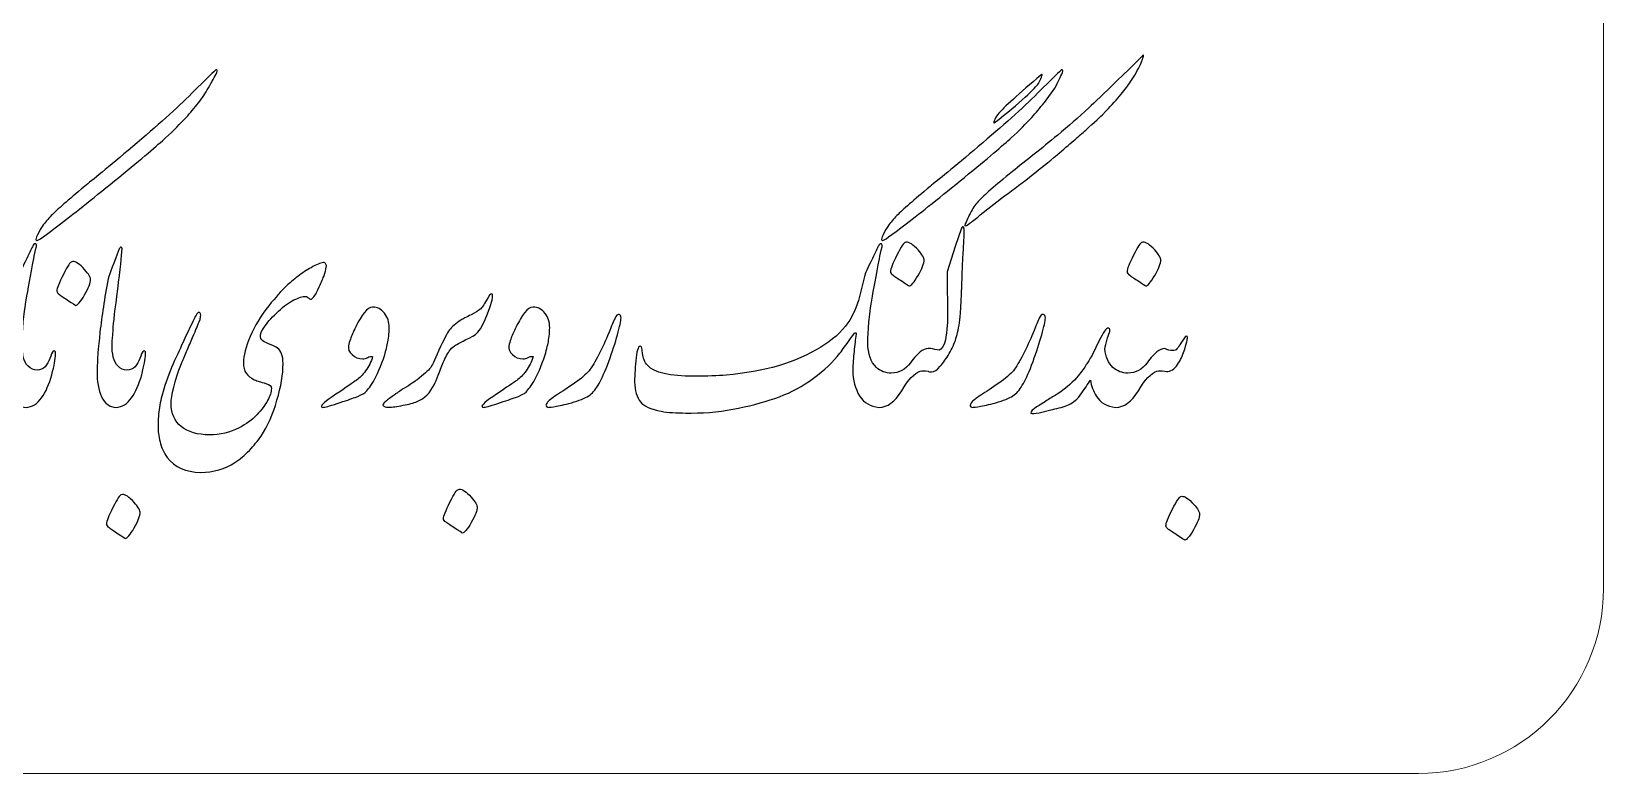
# Model space of a CAD drawing. Header units: millimetres. Extents: x 86.5 to 136.5, y -104.4 to -54.4.
# Drawn here: x 111.03 to 136.5, y -104.37 to -92.35 of the extents above; entities that cross this region are included whole.
import ezdxf

# ---------------------------------------------------------------- set-up
doc = ezdxf.new("R2010")
doc.units = ezdxf.units.MM
doc.header["$MEASUREMENT"] = 0
doc.layers.add('Layer 1', color=7, linetype='Continuous')

msp = doc.modelspace()

# ---------------------------------------------------------------- linework, layer by layer
at = {"layer": 'Layer 1', "color": 250, "lineweight": 18}
msp.add_open_spline([(89.501, -54.3709), (89.501, -54.3709), (133.501, -54.3709), (133.501, -54.3709), (135.1533, -54.3709), (136.501, -55.7186), (136.501, -57.3709), (136.501, -57.3709), (136.501, -101.3709), (136.501, -101.3709), (136.501, -103.0232), (135.1533, -104.3709), (133.501, -104.3709), (133.501, -104.3709), (89.501, -104.3709), (89.501, -104.3709), (87.8487, -104.3709), (86.501, -103.0232), (86.501, -101.3709), (86.501, -101.3709), (86.501, -57.3709), (86.501, -57.3709), (86.501, -55.7186), (87.8487, -54.3709), (89.501, -54.3709)], degree=3, knots=[0, 0, 0, 0, 0.125, 0.125, 0.125, 0.25, 0.25, 0.25, 0.375, 0.375, 0.375, 0.5, 0.5, 0.5, 0.625, 0.625, 0.625, 0.75, 0.75, 0.75, 0.875, 0.875, 0.875, 1, 1, 1, 1], dxfattribs=at)
at = {"layer": 'Layer 1', "color": 251}
for points, knots in [([(126.3874, -95.0845), (126.4601, -95.0041), (126.6398, -94.8473), (126.9257, -94.614), (127.1475, -94.44), (127.3923, -94.244), (127.6591, -94.025), (127.8255, -93.8873), (127.9938, -93.7391), (128.164, -93.5823), (128.2548, -93.4972), (128.4068, -93.3519), (128.6172, -93.1482), (128.905, -92.87), (129.0484, -92.7285), (129.0484, -92.7227), (129.0484, -92.7361), (129.0455, -92.7533), (129.0379, -92.7763), (129.0207, -92.8355), (128.9843, -92.9159), (128.9279, -93.0172), (128.8706, -93.1157), (128.818, -93.1951), (128.7711, -93.2553), (128.7233, -93.3203), (128.6573, -93.3997), (128.5751, -93.4934), (128.4785, -93.5976), (128.4212, -93.6588), (128.4049, -93.6751), (128.3561, -93.7238), (128.2586, -93.8137), (128.1133, -93.9437), (128.0607, -93.9906), (127.9957, -94.048), (127.9182, -94.1149), (127.8408, -94.1818), (127.7509, -94.2583), (127.6486, -94.3444), (127.508, -94.4639), (127.378, -94.57), (127.2585, -94.6609), (127.0997, -94.7861), (126.9468, -94.9028), (126.7995, -95.0118), (126.7995, -95.0118), (126.4046, -95.3197), (126.4046, -95.3197), (126.3769, -95.3436), (126.3482, -95.3665), (126.3205, -95.3885), (126.2927, -95.4096), (126.266, -95.4296), (126.2421, -95.4488), (126.1895, -95.4908), (126.1598, -95.5061), (126.1522, -95.4927), (126.178, -95.4201), (126.2134, -95.3436), (126.2554, -95.2633), (126.2956, -95.1925), (126.3386, -95.1323), (126.3874, -95.0845)], [0, 0, 0, 0, 0.047619, 0.047619, 0.047619, 0.0952381, 0.0952381, 0.0952381, 0.1428571, 0.1428571, 0.1428571, 0.1904762, 0.1904762, 0.1904762, 0.2380952, 0.2380952, 0.2380952, 0.2857143, 0.2857143, 0.2857143, 0.3333333, 0.3333333, 0.3333333, 0.3809524, 0.3809524, 0.3809524, 0.4285714, 0.4285714, 0.4285714, 0.4761905, 0.4761905, 0.4761905, 0.5238095, 0.5238095, 0.5238095, 0.5714286, 0.5714286, 0.5714286, 0.6190476, 0.6190476, 0.6190476, 0.6666667, 0.6666667, 0.6666667, 0.7142857, 0.7142857, 0.7142857, 0.7619048, 0.7619048, 0.7619048, 0.8095238, 0.8095238, 0.8095238, 0.8571429, 0.8571429, 0.8571429, 0.9047619, 0.9047619, 0.9047619, 0.952381, 0.952381, 0.952381, 1, 1, 1, 1]), ([(111.3553, -95.3273), (111.449, -95.2356), (111.6288, -95.0787), (111.8936, -94.8569), (112.0151, -94.7613), (112.2751, -94.5462), (112.6739, -94.2115), (113.0726, -93.8759), (113.3929, -93.5881), (113.6348, -93.3471), (113.8767, -93.1062), (114.0048, -92.98), (114.0192, -92.9685), (114.0421, -92.9589), (114.0488, -92.9733), (114.0393, -93.0106), (114.002, -93.0765), (113.9561, -93.1588), (113.9016, -93.2601), (113.8538, -93.3462), (113.7993, -93.4265), (113.74, -93.5011), (113.6721, -93.5871), (113.6061, -93.6665), (113.5401, -93.7392), (113.4474, -93.8396), (113.3365, -93.9495), (113.2084, -94.0681), (113.0812, -94.1866), (112.8268, -94.4008), (112.4482, -94.7116), (112.0686, -95.0214), (111.755, -95.2719), (111.5054, -95.4631), (111.2559, -95.6544), (111.1277, -95.7452), (111.1201, -95.7337), (111.0866, -95.728), (111.1163, -95.6524), (111.21, -95.5061), (111.253, -95.4411), (111.3018, -95.3818), (111.3553, -95.3273)], [0, 0, 0, 0, 0.0714286, 0.0714286, 0.0714286, 0.1428571, 0.1428571, 0.1428571, 0.2142857, 0.2142857, 0.2142857, 0.2857143, 0.2857143, 0.2857143, 0.3571429, 0.3571429, 0.3571429, 0.4285714, 0.4285714, 0.4285714, 0.5, 0.5, 0.5, 0.5714286, 0.5714286, 0.5714286, 0.6428571, 0.6428571, 0.6428571, 0.7142857, 0.7142857, 0.7142857, 0.7857143, 0.7857143, 0.7857143, 0.8571429, 0.8571429, 0.8571429, 0.9285714, 0.9285714, 0.9285714, 1, 1, 1, 1]), ([(125.0535, -95.3273), (125.1472, -95.2356), (125.327, -95.0787), (125.5918, -94.8569), (125.7133, -94.7613), (125.9733, -94.5462), (126.3721, -94.2115), (126.7708, -93.8759), (127.0911, -93.5881), (127.333, -93.3471), (127.5749, -93.1062), (127.703, -92.98), (127.7174, -92.9685), (127.7403, -92.9589), (127.7461, -92.9733), (127.7346, -93.0106), (127.7069, -93.0765), (127.6658, -93.1607), (127.6113, -93.2659), (127.5558, -93.3481), (127.4975, -93.4265), (127.4382, -93.5011), (127.3703, -93.5871), (127.3043, -93.6665), (127.2383, -93.7392), (127.1456, -93.8396), (127.0347, -93.9495), (126.9066, -94.0681), (126.7794, -94.1866), (126.525, -94.4008), (126.1464, -94.7116), (125.7668, -95.0214), (125.4532, -95.2719), (125.2036, -95.4631), (124.9541, -95.6544), (124.8259, -95.7452), (124.8183, -95.7337), (124.7848, -95.728), (124.8145, -95.6524), (124.9082, -95.5061), (124.9512, -95.4411), (125, -95.3818), (125.0535, -95.3273)], [0, 0, 0, 0, 0.0714286, 0.0714286, 0.0714286, 0.1428571, 0.1428571, 0.1428571, 0.2142857, 0.2142857, 0.2142857, 0.2857143, 0.2857143, 0.2857143, 0.3571429, 0.3571429, 0.3571429, 0.4285714, 0.4285714, 0.4285714, 0.5, 0.5, 0.5, 0.5714286, 0.5714286, 0.5714286, 0.6428571, 0.6428571, 0.6428571, 0.7142857, 0.7142857, 0.7142857, 0.7857143, 0.7857143, 0.7857143, 0.8571429, 0.8571429, 0.8571429, 0.9285714, 0.9285714, 0.9285714, 1, 1, 1, 1]), ([(127.3454, -93.1874), (127.3244, -93.2247), (127.2536, -93.2993), (127.1313, -93.4112), (127.0089, -93.5231), (126.8415, -93.6627), (126.6312, -93.829), (126.6216, -93.8338), (126.6216, -93.8233), (126.6312, -93.7946), (126.6407, -93.7669), (126.6589, -93.7325), (126.6866, -93.6913), (126.7354, -93.634), (126.8205, -93.5498), (126.941, -93.4408), (127.0605, -93.3318), (127.2097, -93.2018), (127.3875, -93.0526), (127.4229, -93.0249), (127.4085, -93.0698), (127.3454, -93.1874)], [0, 0, 0, 0, 0.1428571, 0.1428571, 0.1428571, 0.2857143, 0.2857143, 0.2857143, 0.4285714, 0.4285714, 0.4285714, 0.5714286, 0.5714286, 0.5714286, 0.7142857, 0.7142857, 0.7142857, 0.8571429, 0.8571429, 0.8571429, 1, 1, 1, 1]), ([(125.5594, -97.8516), (125.5594, -97.8516), (125.5589, -97.8499), (125.5589, -97.8499), (125.5589, -97.8499), (125.5584, -97.8516), (125.5584, -97.8516), (125.502, -97.8421), (125.4599, -97.8421), (125.4322, -97.8516), (125.3346, -97.8832), (125.2352, -97.9884), (125.1319, -98.1681), (125.022, -98.3469), (124.8986, -98.4368), (124.7629, -98.4368), (124.6242, -98.4253), (124.52, -98.3632), (124.4483, -98.2494), (124.3782, -98.1367), (124.3419, -97.9979), (124.3394, -97.8336), (124.3394, -97.8336), (124.3392, -97.8335), (124.3392, -97.8335), (124.3392, -97.8335), (124.3393, -97.829), (124.3393, -97.829), (124.3393, -97.829), (124.3393, -97.8287), (124.3393, -97.8287), (124.3414, -97.7345), (124.3481, -97.6356), (124.3593, -97.5313), (124.3708, -97.4242), (124.3813, -97.3315), (124.3928, -97.2512), (124.3928, -97.2378), (124.3909, -97.2301), (124.3871, -97.2282), (124.3794, -97.2263), (124.3718, -97.2292), (124.3651, -97.2368), (124.3297, -97.2856), (124.3039, -97.32), (124.2895, -97.3401), (124.2293, -97.4242), (124.1767, -97.4969), (124.1318, -97.559), (124.0199, -97.7006), (123.8765, -97.8363), (123.7005, -97.9654), (123.5294, -98.0926), (123.3458, -98.192), (123.1517, -98.2647), (122.9557, -98.3383), (122.7348, -98.3995), (122.4881, -98.4502), (122.2472, -98.5028), (121.9909, -98.5286), (121.7203, -98.5286), (121.7203, -98.5286), (121.6362, -98.5286), (121.6362, -98.5286), (121.4832, -98.5286), (121.3484, -98.519), (121.2327, -98.5009), (121.0682, -98.4703), (120.9573, -98.4196), (120.8999, -98.3469), (120.8397, -98.2752), (120.8081, -98.1681), (120.8043, -98.0247), (120.8062, -97.9013), (120.8148, -97.7704), (120.8292, -97.6317), (120.8445, -97.494), (120.8703, -97.4328), (120.9076, -97.45), (120.919, -97.45), (120.9276, -97.4873), (120.9334, -97.5619), (120.9391, -97.6365), (120.9668, -97.7034), (121.0175, -97.7608), (121.1217, -97.8746), (121.3723, -97.9319), (121.7681, -97.9319), (121.9813, -97.9319), (122.1535, -97.9262), (122.2864, -97.9147), (122.9098, -97.8621), (123.4213, -97.7111), (123.821, -97.4606), (124.0065, -97.3525), (124.1528, -97.2206), (124.2608, -97.0657), (124.3373, -96.9557), (124.4004, -96.8151), (124.4492, -96.643), (124.4492, -96.643), (124.5276, -96.3151), (124.5276, -96.3151), (124.5362, -96.2759), (124.5802, -96.1793), (124.6586, -96.0234), (124.6816, -95.9737), (124.7007, -95.9316), (124.7179, -95.8982), (124.7341, -95.8647), (124.7466, -95.8399), (124.7542, -95.8246), (124.7638, -95.8006), (124.7762, -95.7873), (124.7934, -95.7853), (124.8097, -95.7834), (124.8164, -95.7997), (124.8126, -95.8332), (124.7944, -95.9097), (124.78, -95.9756), (124.7705, -96.0292), (124.6643, -96.5751), (124.607, -96.9251), (124.5974, -97.08), (124.5881, -97.2145), (124.5833, -97.3161), (124.5831, -97.3831), (124.5831, -97.3831), (124.5831, -97.3847), (124.5831, -97.3847), (124.5831, -97.3847), (124.5831, -97.3879), (124.5831, -97.3879), (124.5839, -97.5728), (124.6298, -97.706), (124.7208, -97.7895), (124.7896, -97.8516), (124.87, -97.8822), (124.9617, -97.8822), (125.088, -97.8822), (125.1931, -97.8258), (125.2754, -97.7139), (125.3366, -97.6317), (125.3891, -97.5734), (125.4331, -97.538), (125.4771, -97.5017), (125.5192, -97.4845), (125.5584, -97.4845), (125.5584, -97.4845), (125.5589, -97.4859), (125.5589, -97.4859), (125.5589, -97.4859), (125.5594, -97.4844), (125.5594, -97.4844), (125.6081, -97.4844), (125.6569, -97.4921), (125.7037, -97.5074), (125.7515, -97.5217), (125.7898, -97.4911), (125.8175, -97.4146), (125.8328, -97.3793), (125.8453, -97.3181), (125.8567, -97.233), (125.8682, -97.1431), (125.8739, -97.0723), (125.8739, -97.0197), (125.8739, -97.0197), (125.8682, -96.2405), (125.8682, -96.2405), (125.8682, -96.2405), (126.0001, -95.8293), (126.0001, -95.8293), (126.0001, -95.8293), (126.0986, -95.5348), (126.0986, -95.5348), (126.112, -95.5052), (126.1245, -95.5013), (126.1378, -95.5233), (126.1417, -95.531), (126.1436, -95.5568), (126.1436, -95.5998), (126.1436, -95.6801), (126.1397, -95.7643), (126.1321, -95.8542), (126.1264, -95.9555), (126.1206, -96.0473), (126.1149, -96.1315), (126.0996, -96.6172), (126.0862, -96.9136), (126.0728, -97.0197), (126.0575, -97.1393), (126.0374, -97.2397), (126.0107, -97.3219), (125.9849, -97.406), (125.9485, -97.4873), (125.9017, -97.5657), (125.8548, -97.6422), (125.806, -97.711), (125.7563, -97.7703), (125.7056, -97.8325), (125.6588, -97.8631), (125.6158, -97.8631), (125.588, -97.8612), (125.5689, -97.8573), (125.5594, -97.8516)], [0, 0, 0, 0, 0.0147059, 0.0147059, 0.0147059, 0.0294118, 0.0294118, 0.0294118, 0.0441176, 0.0441176, 0.0441176, 0.0588235, 0.0588235, 0.0588235, 0.0735294, 0.0735294, 0.0735294, 0.0882353, 0.0882353, 0.0882353, 0.1029412, 0.1029412, 0.1029412, 0.1176471, 0.1176471, 0.1176471, 0.1323529, 0.1323529, 0.1323529, 0.1470588, 0.1470588, 0.1470588, 0.1617647, 0.1617647, 0.1617647, 0.1764706, 0.1764706, 0.1764706, 0.1911765, 0.1911765, 0.1911765, 0.2058824, 0.2058824, 0.2058824, 0.2205882, 0.2205882, 0.2205882, 0.2352941, 0.2352941, 0.2352941, 0.25, 0.25, 0.25, 0.2647059, 0.2647059, 0.2647059, 0.2794118, 0.2794118, 0.2794118, 0.2941176, 0.2941176, 0.2941176, 0.3088235, 0.3088235, 0.3088235, 0.3235294, 0.3235294, 0.3235294, 0.3382353, 0.3382353, 0.3382353, 0.3529412, 0.3529412, 0.3529412, 0.3676471, 0.3676471, 0.3676471, 0.3823529, 0.3823529, 0.3823529, 0.3970588, 0.3970588, 0.3970588, 0.4117647, 0.4117647, 0.4117647, 0.4264706, 0.4264706, 0.4264706, 0.4411765, 0.4411765, 0.4411765, 0.4558824, 0.4558824, 0.4558824, 0.4705882, 0.4705882, 0.4705882, 0.4852941, 0.4852941, 0.4852941, 0.5, 0.5, 0.5, 0.5147059, 0.5147059, 0.5147059, 0.5294118, 0.5294118, 0.5294118, 0.5441176, 0.5441176, 0.5441176, 0.5588235, 0.5588235, 0.5588235, 0.5735294, 0.5735294, 0.5735294, 0.5882353, 0.5882353, 0.5882353, 0.6029412, 0.6029412, 0.6029412, 0.6176471, 0.6176471, 0.6176471, 0.6323529, 0.6323529, 0.6323529, 0.6470588, 0.6470588, 0.6470588, 0.6617647, 0.6617647, 0.6617647, 0.6764706, 0.6764706, 0.6764706, 0.6911765, 0.6911765, 0.6911765, 0.7058824, 0.7058824, 0.7058824, 0.7205882, 0.7205882, 0.7205882, 0.7352941, 0.7352941, 0.7352941, 0.75, 0.75, 0.75, 0.7647059, 0.7647059, 0.7647059, 0.7794118, 0.7794118, 0.7794118, 0.7941176, 0.7941176, 0.7941176, 0.8088235, 0.8088235, 0.8088235, 0.8235294, 0.8235294, 0.8235294, 0.8382353, 0.8382353, 0.8382353, 0.8529412, 0.8529412, 0.8529412, 0.8676471, 0.8676471, 0.8676471, 0.8823529, 0.8823529, 0.8823529, 0.8970588, 0.8970588, 0.8970588, 0.9117647, 0.9117647, 0.9117647, 0.9264706, 0.9264706, 0.9264706, 0.9411765, 0.9411765, 0.9411765, 0.9558824, 0.9558824, 0.9558824, 0.9705882, 0.9705882, 0.9705882, 0.9852941, 0.9852941, 0.9852941, 1, 1, 1, 1]), ([(124.9493, -96.2367), (124.9493, -96.1955), (124.9837, -96.1066), (125.0545, -95.9689), (125.1243, -95.8312), (125.1692, -95.7634), (125.1903, -95.7634), (125.2314, -95.7461), (125.2907, -95.7777), (125.3691, -95.8571), (125.4475, -95.9364), (125.4895, -95.9986), (125.4953, -96.0435), (125.4953, -96.1028), (125.4628, -96.1889), (125.3978, -96.3007), (125.3318, -96.4126), (125.284, -96.469), (125.2543, -96.469), (125.2429, -96.4633), (125.2046, -96.4384), (125.1386, -96.3944), (125.0717, -96.3504), (125.0229, -96.3179), (124.9914, -96.295), (124.9637, -96.2768), (124.9493, -96.2567), (124.9493, -96.2367)], [0, 0, 0, 0, 0.1111111, 0.1111111, 0.1111111, 0.2222222, 0.2222222, 0.2222222, 0.3333333, 0.3333333, 0.3333333, 0.4444444, 0.4444444, 0.4444444, 0.5555556, 0.5555556, 0.5555556, 0.6666667, 0.6666667, 0.6666667, 0.7777778, 0.7777778, 0.7777778, 0.8888889, 0.8888889, 0.8888889, 1, 1, 1, 1]), ([(128.7826, -96.2367), (128.7826, -96.1955), (128.817, -96.1066), (128.8878, -95.9689), (128.9576, -95.8312), (129.0025, -95.7634), (129.0236, -95.7634), (129.0647, -95.7461), (129.124, -95.7777), (129.2024, -95.8571), (129.2808, -95.9364), (129.3228, -95.9986), (129.3286, -96.0435), (129.3286, -96.1028), (129.2961, -96.1889), (129.2311, -96.3007), (129.1651, -96.4126), (129.1173, -96.469), (129.0876, -96.469), (129.0762, -96.4633), (129.0379, -96.4384), (128.9719, -96.3944), (128.905, -96.3504), (128.8562, -96.3179), (128.8247, -96.295), (128.797, -96.2768), (128.7826, -96.2567), (128.7826, -96.2367)], [0, 0, 0, 0, 0.1111111, 0.1111111, 0.1111111, 0.2222222, 0.2222222, 0.2222222, 0.3333333, 0.3333333, 0.3333333, 0.4444444, 0.4444444, 0.4444444, 0.5555556, 0.5555556, 0.5555556, 0.6666667, 0.6666667, 0.6666667, 0.7777778, 0.7777778, 0.7777778, 0.8888889, 0.8888889, 0.8888889, 1, 1, 1, 1]), ([(110.8849, -97.386), (110.8849, -97.386), (110.8849, -97.4672), (110.8849, -97.4672), (110.8849, -97.6241), (110.927, -97.734), (111.0111, -97.7952), (111.0618, -97.8287), (111.1115, -97.8402), (111.1622, -97.8287), (111.2129, -97.8182), (111.2511, -97.7914), (111.2788, -97.7503), (111.3056, -97.7092), (111.3286, -97.6613), (111.3467, -97.6059), (111.3659, -97.5514), (111.384, -97.5237), (111.4003, -97.5237), (111.4213, -97.5237), (111.429, -97.5428), (111.4251, -97.582), (111.4232, -97.6499), (111.4031, -97.7589), (111.363, -97.91), (111.3228, -98.061), (111.2674, -98.1853), (111.1985, -98.2829), (111.1297, -98.3794), (111.0455, -98.4311), (110.9471, -98.4368), (110.8457, -98.433), (110.7673, -98.3756), (110.7109, -98.2656), (110.6612, -98.1576), (110.6373, -98.017), (110.6411, -97.8459), (110.6411, -97.8459), (110.6411, -97.8316), (110.6411, -97.8316), (110.6411, -97.8316), (110.641, -97.8315), (110.641, -97.8315), (110.641, -97.8315), (110.6411, -97.8271), (110.6411, -97.8271), (110.6411, -97.8271), (110.6411, -97.8258), (110.6411, -97.8258), (110.6411, -97.8258), (110.6411, -97.8257), (110.6411, -97.8257), (110.6433, -97.7328), (110.6499, -97.6333), (110.6611, -97.5294), (110.6726, -97.4223), (110.6831, -97.3296), (110.6946, -97.2492), (110.6946, -97.2359), (110.6927, -97.2282), (110.6889, -97.2263), (110.6812, -97.2244), (110.6736, -97.2272), (110.6669, -97.2349), (110.6315, -97.2837), (110.6057, -97.3181), (110.5913, -97.3391), (110.5311, -97.4223), (110.4785, -97.4959), (110.4336, -97.5571), (110.3217, -97.6986), (110.1783, -97.8344), (110.0023, -97.9635), (109.8312, -98.0907), (109.6476, -98.1901), (109.4535, -98.2628), (109.2575, -98.3354), (109.0366, -98.3976), (108.7899, -98.4483), (108.549, -98.4999), (108.2927, -98.5267), (108.0221, -98.5267), (108.0221, -98.5267), (107.938, -98.5267), (107.938, -98.5267), (107.785, -98.5267), (107.6502, -98.5171), (107.5345, -98.498), (107.37, -98.4684), (107.2591, -98.4167), (107.2017, -98.3441), (107.1415, -98.2733), (107.1099, -98.1662), (107.1061, -98.0218), (107.108, -97.8985), (107.1166, -97.7684), (107.131, -97.6298), (107.1463, -97.4921), (107.1721, -97.4309), (107.2094, -97.4481), (107.2208, -97.4481), (107.2294, -97.4854), (107.2352, -97.56), (107.2409, -97.6346), (107.2686, -97.7006), (107.3193, -97.7589), (107.4235, -97.8727), (107.6741, -97.93), (108.0699, -97.93), (108.2831, -97.93), (108.4553, -97.9243), (108.5882, -97.9128), (109.2116, -97.8602), (109.7231, -97.7092), (110.1228, -97.4596), (110.3083, -97.3506), (110.4546, -97.2196), (110.5626, -97.0637), (110.6391, -96.9538), (110.7022, -96.8132), (110.751, -96.6411), (110.751, -96.6411), (110.8294, -96.3132), (110.8294, -96.3132), (110.838, -96.274), (110.882, -96.1774), (110.9604, -96.0225), (110.9834, -95.9718), (111.0025, -95.9297), (111.0197, -95.8963), (111.0359, -95.8628), (111.0484, -95.8379), (111.056, -95.8236), (111.0656, -95.7987), (111.078, -95.7853), (111.0952, -95.7844), (111.1115, -95.7825), (111.1182, -95.7978), (111.1144, -95.8312), (111.0962, -95.9077), (111.0818, -95.9737), (111.0723, -96.0273), (110.9661, -96.5732), (110.9088, -96.9232), (110.8992, -97.0781), (110.8901, -97.2102), (110.8854, -97.3093), (110.8849, -97.3763), (110.8849, -97.3763), (110.8849, -97.3796), (110.8849, -97.3796), (110.8849, -97.3796), (110.8849, -97.3828), (110.8849, -97.3828), (110.8849, -97.3828), (110.8849, -97.386), (110.8849, -97.386)], [0, 0, 0, 0, 0.0192308, 0.0192308, 0.0192308, 0.0384615, 0.0384615, 0.0384615, 0.0576923, 0.0576923, 0.0576923, 0.0769231, 0.0769231, 0.0769231, 0.0961538, 0.0961538, 0.0961538, 0.1153846, 0.1153846, 0.1153846, 0.1346154, 0.1346154, 0.1346154, 0.1538462, 0.1538462, 0.1538462, 0.1730769, 0.1730769, 0.1730769, 0.1923077, 0.1923077, 0.1923077, 0.2115385, 0.2115385, 0.2115385, 0.2307692, 0.2307692, 0.2307692, 0.25, 0.25, 0.25, 0.2692308, 0.2692308, 0.2692308, 0.2884615, 0.2884615, 0.2884615, 0.3076923, 0.3076923, 0.3076923, 0.3269231, 0.3269231, 0.3269231, 0.3461538, 0.3461538, 0.3461538, 0.3653846, 0.3653846, 0.3653846, 0.3846154, 0.3846154, 0.3846154, 0.4038462, 0.4038462, 0.4038462, 0.4230769, 0.4230769, 0.4230769, 0.4423077, 0.4423077, 0.4423077, 0.4615385, 0.4615385, 0.4615385, 0.4807692, 0.4807692, 0.4807692, 0.5, 0.5, 0.5, 0.5192308, 0.5192308, 0.5192308, 0.5384615, 0.5384615, 0.5384615, 0.5576923, 0.5576923, 0.5576923, 0.5769231, 0.5769231, 0.5769231, 0.5961538, 0.5961538, 0.5961538, 0.6153846, 0.6153846, 0.6153846, 0.6346154, 0.6346154, 0.6346154, 0.6538462, 0.6538462, 0.6538462, 0.6730769, 0.6730769, 0.6730769, 0.6923077, 0.6923077, 0.6923077, 0.7115385, 0.7115385, 0.7115385, 0.7307692, 0.7307692, 0.7307692, 0.75, 0.75, 0.75, 0.7692308, 0.7692308, 0.7692308, 0.7884615, 0.7884615, 0.7884615, 0.8076923, 0.8076923, 0.8076923, 0.8269231, 0.8269231, 0.8269231, 0.8461538, 0.8461538, 0.8461538, 0.8653846, 0.8653846, 0.8653846, 0.8846154, 0.8846154, 0.8846154, 0.9038462, 0.9038462, 0.9038462, 0.9230769, 0.9230769, 0.9230769, 0.9423077, 0.9423077, 0.9423077, 0.9615385, 0.9615385, 0.9615385, 0.9807692, 0.9807692, 0.9807692, 1, 1, 1, 1]), ([(112.3421, -97.3802), (112.3421, -97.3802), (112.3421, -97.4672), (112.3421, -97.4672), (112.3421, -97.6241), (112.3842, -97.734), (112.4683, -97.7952), (112.519, -97.8287), (112.5687, -97.8402), (112.6194, -97.8287), (112.6701, -97.8182), (112.7083, -97.7914), (112.736, -97.7503), (112.7628, -97.7092), (112.7858, -97.6613), (112.8039, -97.6059), (112.8231, -97.5514), (112.8412, -97.5237), (112.8575, -97.5237), (112.8785, -97.5237), (112.8862, -97.5428), (112.8823, -97.582), (112.8804, -97.6499), (112.8603, -97.7589), (112.8202, -97.91), (112.78, -98.061), (112.7246, -98.1853), (112.6557, -98.2829), (112.5869, -98.3794), (112.5027, -98.4311), (112.4043, -98.4368), (112.3029, -98.433), (112.2245, -98.3756), (112.1681, -98.2656), (112.1184, -98.1576), (112.0945, -98.017), (112.0983, -97.8459), (112.0983, -97.8459), (112.0983, -97.8287), (112.0983, -97.8287), (112.0983, -97.8287), (112.0983, -97.8258), (112.0983, -97.8258), (112.0983, -97.8258), (112.0983, -97.8256), (112.0983, -97.8256), (112.1004, -97.6805), (112.1157, -97.4779), (112.1442, -97.2196), (112.1738, -96.9586), (112.2168, -96.6708), (112.2752, -96.3552), (112.3048, -96.2634), (112.3651, -96.1018), (112.4568, -95.8704), (112.4664, -95.8485), (112.476, -95.8389), (112.4865, -95.8427), (112.497, -95.8465), (112.5018, -95.8551), (112.5018, -95.8704), (112.496, -95.9842), (112.4731, -96.2022), (112.432, -96.5235), (112.3909, -96.8448), (112.3651, -97.0647), (112.3564, -97.1842), (112.3473, -97.2981), (112.3426, -97.3626), (112.3421, -97.3782), (112.3421, -97.3782), (112.3421, -97.379), (112.3421, -97.379), (112.3421, -97.379), (112.3421, -97.3796), (112.3421, -97.3796), (112.3421, -97.3796), (112.3421, -97.3802), (112.3421, -97.3802)], [0, 0, 0, 0, 0.0384615, 0.0384615, 0.0384615, 0.0769231, 0.0769231, 0.0769231, 0.1153846, 0.1153846, 0.1153846, 0.1538462, 0.1538462, 0.1538462, 0.1923077, 0.1923077, 0.1923077, 0.2307692, 0.2307692, 0.2307692, 0.2692308, 0.2692308, 0.2692308, 0.3076923, 0.3076923, 0.3076923, 0.3461538, 0.3461538, 0.3461538, 0.3846154, 0.3846154, 0.3846154, 0.4230769, 0.4230769, 0.4230769, 0.4615385, 0.4615385, 0.4615385, 0.5, 0.5, 0.5, 0.5384615, 0.5384615, 0.5384615, 0.5769231, 0.5769231, 0.5769231, 0.6153846, 0.6153846, 0.6153846, 0.6538462, 0.6538462, 0.6538462, 0.6923077, 0.6923077, 0.6923077, 0.7307692, 0.7307692, 0.7307692, 0.7692308, 0.7692308, 0.7692308, 0.8076923, 0.8076923, 0.8076923, 0.8461538, 0.8461538, 0.8461538, 0.8846154, 0.8846154, 0.8846154, 0.9230769, 0.9230769, 0.9230769, 0.9615385, 0.9615385, 0.9615385, 1, 1, 1, 1]), ([(111.4462, -96.5522), (111.4462, -96.5111), (111.4806, -96.4222), (111.5513, -96.2845), (111.6211, -96.1468), (111.6661, -96.0789), (111.6871, -96.0789), (111.7282, -96.0617), (111.7875, -96.0932), (111.8659, -96.1726), (111.9443, -96.252), (111.9864, -96.3141), (111.9921, -96.359), (111.9921, -96.4183), (111.9596, -96.5044), (111.8946, -96.6163), (111.8286, -96.7281), (111.7808, -96.7845), (111.7512, -96.7845), (111.7397, -96.7788), (111.7015, -96.7539), (111.6355, -96.71), (111.5686, -96.666), (111.5198, -96.6335), (111.4882, -96.6105), (111.4605, -96.5924), (111.4462, -96.5723), (111.4462, -96.5522)], [0, 0, 0, 0, 0.1111111, 0.1111111, 0.1111111, 0.2222222, 0.2222222, 0.2222222, 0.3333333, 0.3333333, 0.3333333, 0.4444444, 0.4444444, 0.4444444, 0.5555556, 0.5555556, 0.5555556, 0.6666667, 0.6666667, 0.6666667, 0.7777778, 0.7777778, 0.7777778, 0.8888889, 0.8888889, 0.8888889, 1, 1, 1, 1]), ([(115.8102, -96.1621), (115.8035, -96.2089), (115.7911, -96.2539), (115.7758, -96.2979), (115.7595, -96.3418), (115.7337, -96.403), (115.6973, -96.4814), (115.661, -96.5598), (115.639, -96.6048), (115.6314, -96.6163), (115.6017, -96.6631), (115.575, -96.6861), (115.553, -96.6861), (115.5358, -96.6746), (115.5214, -96.6641), (115.508, -96.6535), (115.4946, -96.643), (115.4832, -96.6383), (115.4717, -96.6383), (115.4248, -96.6383), (115.3636, -96.6574), (115.2872, -96.6956), (115.2097, -96.7339), (115.1265, -96.7951), (115.0347, -96.8792), (114.9429, -96.9633), (114.8712, -97.0418), (114.8196, -97.1144), (114.7689, -97.1871), (114.7431, -97.2378), (114.7431, -97.2655), (114.7431, -97.3066), (114.7555, -97.3391), (114.7823, -97.3611), (114.8043, -97.3783), (114.8444, -97.3974), (114.9028, -97.4194), (114.9601, -97.4424), (114.9993, -97.4606), (115.0175, -97.4759), (115.0797, -97.5189), (115.1103, -97.603), (115.1103, -97.7283), (115.1103, -97.9013), (115.0778, -98.1002), (115.0118, -98.323), (114.9468, -98.5468), (114.8607, -98.7399), (114.7546, -98.9044), (114.7001, -98.9809), (114.637, -99.0574), (114.5643, -99.1338), (114.4916, -99.2113), (114.4132, -99.2763), (114.3291, -99.3308), (114.1684, -99.437), (113.9829, -99.4905), (113.7745, -99.4905), (113.5374, -99.4867), (113.3567, -99.4064), (113.2333, -99.2495), (113.1778, -99.1692), (113.1386, -99.0841), (113.1176, -98.9942), (113.0956, -98.9044), (113.0851, -98.8193), (113.0851, -98.7389), (113.0851, -98.6366), (113.0927, -98.5362), (113.1071, -98.4378), (113.1224, -98.3402), (113.1453, -98.2417), (113.1769, -98.1423), (113.2257, -97.9817), (113.284, -97.8268), (113.3538, -97.6776), (113.4226, -97.5284), (113.4781, -97.408), (113.5211, -97.3162), (113.5211, -97.3162), (113.6531, -97.036), (113.6531, -97.036), (113.6684, -97.0045), (113.6837, -96.9739), (113.7009, -96.9433), (113.7171, -96.9136), (113.7324, -96.8993), (113.7458, -96.8993), (113.764, -96.8993), (113.7745, -96.9136), (113.7755, -96.9433), (113.7764, -96.9739), (113.7726, -96.9959), (113.7649, -97.0112), (113.7449, -97.0647), (113.7267, -97.1106), (113.7123, -97.1469), (113.697, -97.1833), (113.6751, -97.2359), (113.6445, -97.3047), (113.6148, -97.3745), (113.5823, -97.4491), (113.5479, -97.5294), (113.5135, -97.6097), (113.4848, -97.6757), (113.4628, -97.7283), (113.3528, -98.019), (113.2974, -98.2379), (113.2974, -98.3833), (113.2974, -98.5362), (113.3519, -98.6577), (113.4618, -98.7476), (113.5708, -98.8374), (113.7248, -98.8824), (113.9227, -98.8824), (114.0872, -98.8824), (114.2459, -98.8441), (114.3998, -98.7676), (114.5136, -98.7093), (114.6092, -98.6395), (114.6857, -98.5573), (114.7622, -98.475), (114.8205, -98.3976), (114.8607, -98.3259), (114.9009, -98.2542), (114.9209, -98.1892), (114.9209, -98.1318), (114.9209, -98.0964), (114.8942, -98.0696), (114.8406, -98.0534), (114.7871, -98.0362), (114.7488, -98.0247), (114.7249, -98.019), (114.702, -98.0142), (114.6752, -98.0037), (114.6446, -97.9884), (114.5872, -97.9606), (114.5433, -97.9253), (114.5127, -97.8832), (114.483, -97.8411), (114.4677, -97.7837), (114.4677, -97.7111), (114.4677, -97.6011), (114.5041, -97.4606), (114.5758, -97.2913), (114.6475, -97.1211), (114.7488, -96.9538), (114.8798, -96.7893), (114.9869, -96.6555), (115.0844, -96.5455), (115.1715, -96.4623), (115.2183, -96.4193), (115.2785, -96.3696), (115.3512, -96.3151), (115.4239, -96.2596), (115.4946, -96.2128), (115.5644, -96.1736), (115.6486, -96.1248), (115.7146, -96.0971), (115.7633, -96.0894), (115.7834, -96.0894), (115.7977, -96.098), (115.8054, -96.1143), (115.8121, -96.1315), (115.814, -96.1468), (115.8102, -96.1621)], [0, 0, 0, 0, 0.0181818, 0.0181818, 0.0181818, 0.0363636, 0.0363636, 0.0363636, 0.0545455, 0.0545455, 0.0545455, 0.0727273, 0.0727273, 0.0727273, 0.0909091, 0.0909091, 0.0909091, 0.1090909, 0.1090909, 0.1090909, 0.1272727, 0.1272727, 0.1272727, 0.1454545, 0.1454545, 0.1454545, 0.1636364, 0.1636364, 0.1636364, 0.1818182, 0.1818182, 0.1818182, 0.2, 0.2, 0.2, 0.2181818, 0.2181818, 0.2181818, 0.2363636, 0.2363636, 0.2363636, 0.2545455, 0.2545455, 0.2545455, 0.2727273, 0.2727273, 0.2727273, 0.2909091, 0.2909091, 0.2909091, 0.3090909, 0.3090909, 0.3090909, 0.3272727, 0.3272727, 0.3272727, 0.3454545, 0.3454545, 0.3454545, 0.3636364, 0.3636364, 0.3636364, 0.3818182, 0.3818182, 0.3818182, 0.4, 0.4, 0.4, 0.4181818, 0.4181818, 0.4181818, 0.4363636, 0.4363636, 0.4363636, 0.4545455, 0.4545455, 0.4545455, 0.4727273, 0.4727273, 0.4727273, 0.4909091, 0.4909091, 0.4909091, 0.5090909, 0.5090909, 0.5090909, 0.5272727, 0.5272727, 0.5272727, 0.5454545, 0.5454545, 0.5454545, 0.5636364, 0.5636364, 0.5636364, 0.5818182, 0.5818182, 0.5818182, 0.6, 0.6, 0.6, 0.6181818, 0.6181818, 0.6181818, 0.6363636, 0.6363636, 0.6363636, 0.6545455, 0.6545455, 0.6545455, 0.6727273, 0.6727273, 0.6727273, 0.6909091, 0.6909091, 0.6909091, 0.7090909, 0.7090909, 0.7090909, 0.7272727, 0.7272727, 0.7272727, 0.7454545, 0.7454545, 0.7454545, 0.7636364, 0.7636364, 0.7636364, 0.7818182, 0.7818182, 0.7818182, 0.8, 0.8, 0.8, 0.8181818, 0.8181818, 0.8181818, 0.8363636, 0.8363636, 0.8363636, 0.8545455, 0.8545455, 0.8545455, 0.8727273, 0.8727273, 0.8727273, 0.8909091, 0.8909091, 0.8909091, 0.9090909, 0.9090909, 0.9090909, 0.9272727, 0.9272727, 0.9272727, 0.9454545, 0.9454545, 0.9454545, 0.9636364, 0.9636364, 0.9636364, 0.9818182, 0.9818182, 0.9818182, 1, 1, 1, 1]), ([(118.496, -96.7004), (118.4033, -97.0322), (118.2981, -97.2272), (118.1824, -97.2856), (118.0199, -97.364), (117.9214, -97.4166), (117.886, -97.4424), (117.8497, -97.4701), (117.8267, -97.4921), (117.8152, -97.5064), (117.7779, -97.559), (117.7416, -97.626), (117.7062, -97.7082), (117.645, -97.865), (117.5953, -97.9855), (117.558, -98.0696), (117.4959, -98.1987), (117.405, -98.2905), (117.2836, -98.3441), (117.2253, -98.367), (117.1488, -98.3861), (117.0532, -98.4033), (116.9547, -98.4234), (116.8772, -98.4339), (116.8208, -98.4339), (116.773, -98.4397), (116.7415, -98.4282), (116.729, -98.4005), (116.7252, -98.3833), (116.7434, -98.3603), (116.7845, -98.3307), (116.7998, -98.3192), (116.8514, -98.2819), (116.9384, -98.2178), (116.948, -98.2092), (117.0149, -98.1652), (117.1402, -98.0868), (117.2377, -98.0209), (117.2836, -97.9903), (117.2779, -97.9941), (117.3859, -97.908), (117.4605, -97.8411), (117.5016, -97.7923), (117.515, -97.7761), (117.559, -97.6824), (117.6336, -97.5122), (117.7101, -97.342), (117.7684, -97.232), (117.8076, -97.1814), (117.8468, -97.1297), (117.908, -97.0762), (117.9921, -97.0226), (118.0237, -97.0054), (118.0791, -96.9767), (118.1575, -96.9356), (118.2264, -96.9012), (118.2752, -96.8725), (118.3029, -96.8486), (118.3287, -96.8257), (118.3631, -96.7779), (118.4042, -96.7023), (118.4454, -96.6296), (118.474, -96.5943), (118.4903, -96.5962), (118.5075, -96.6019), (118.5094, -96.6363), (118.496, -96.7004)], [0, 0, 0, 0, 0.0454545, 0.0454545, 0.0454545, 0.0909091, 0.0909091, 0.0909091, 0.1363636, 0.1363636, 0.1363636, 0.1818182, 0.1818182, 0.1818182, 0.2272727, 0.2272727, 0.2272727, 0.2727273, 0.2727273, 0.2727273, 0.3181818, 0.3181818, 0.3181818, 0.3636364, 0.3636364, 0.3636364, 0.4090909, 0.4090909, 0.4090909, 0.4545455, 0.4545455, 0.4545455, 0.5, 0.5, 0.5, 0.5454545, 0.5454545, 0.5454545, 0.5909091, 0.5909091, 0.5909091, 0.6363636, 0.6363636, 0.6363636, 0.6818182, 0.6818182, 0.6818182, 0.7272727, 0.7272727, 0.7272727, 0.7727273, 0.7727273, 0.7727273, 0.8181818, 0.8181818, 0.8181818, 0.8636364, 0.8636364, 0.8636364, 0.9090909, 0.9090909, 0.9090909, 0.9545455, 0.9545455, 0.9545455, 1, 1, 1, 1]), ([(116.7348, -97.6499), (116.6697, -97.8315), (116.6085, -97.9645), (116.5531, -98.0505), (116.4967, -98.1366), (116.4527, -98.1892), (116.4211, -98.2102), (116.3896, -98.2303), (116.3418, -98.2523), (116.2777, -98.2762), (116.2146, -98.2991), (116.118, -98.3316), (115.988, -98.3737), (115.8579, -98.4158), (115.7815, -98.4368), (115.7566, -98.4368), (115.7422, -98.4368), (115.7346, -98.433), (115.7346, -98.4253), (115.7193, -98.4052), (115.7968, -98.3374), (115.9669, -98.2236), (116.1371, -98.1098), (116.2471, -98.0352), (116.2959, -97.9998), (116.3456, -97.9645), (116.3963, -97.9128), (116.4479, -97.8449), (116.4986, -97.7761), (116.5368, -97.6996), (116.5607, -97.6135), (116.5349, -97.6097), (116.5081, -97.6155), (116.4814, -97.6288), (116.4536, -97.6432), (116.4278, -97.6499), (116.401, -97.6499), (116.3322, -97.648), (116.2739, -97.626), (116.228, -97.5829), (116.1811, -97.5399), (116.1611, -97.4921), (116.1687, -97.4405), (116.1763, -97.408), (116.1869, -97.3716), (116.2012, -97.3296), (116.2146, -97.2875), (116.2442, -97.2206), (116.2892, -97.1297), (116.3341, -97.0379), (116.3791, -96.9624), (116.425, -96.9031), (116.4708, -96.8429), (116.5158, -96.8132), (116.5607, -96.8132), (116.6372, -96.8132), (116.7013, -96.8457), (116.7529, -96.9108), (116.8046, -96.9767), (116.8304, -97.0551), (116.8304, -97.146), (116.8304, -97.1928), (116.8275, -97.2387), (116.8218, -97.2846), (116.816, -97.3305), (116.8103, -97.3688), (116.8036, -97.3994), (116.7969, -97.43), (116.7873, -97.4692), (116.7749, -97.517), (116.7634, -97.5648), (116.75, -97.6088), (116.7348, -97.6499)], [0, 0, 0, 0, 0.0416667, 0.0416667, 0.0416667, 0.0833333, 0.0833333, 0.0833333, 0.125, 0.125, 0.125, 0.1666667, 0.1666667, 0.1666667, 0.2083333, 0.2083333, 0.2083333, 0.25, 0.25, 0.25, 0.2916667, 0.2916667, 0.2916667, 0.3333333, 0.3333333, 0.3333333, 0.375, 0.375, 0.375, 0.4166667, 0.4166667, 0.4166667, 0.4583333, 0.4583333, 0.4583333, 0.5, 0.5, 0.5, 0.5416667, 0.5416667, 0.5416667, 0.5833333, 0.5833333, 0.5833333, 0.625, 0.625, 0.625, 0.6666667, 0.6666667, 0.6666667, 0.7083333, 0.7083333, 0.7083333, 0.75, 0.75, 0.75, 0.7916667, 0.7916667, 0.7916667, 0.8333333, 0.8333333, 0.8333333, 0.875, 0.875, 0.875, 0.9166667, 0.9166667, 0.9166667, 0.9583333, 0.9583333, 0.9583333, 1, 1, 1, 1]), ([(119.3337, -97.6499), (119.2686, -97.8315), (119.2074, -97.9645), (119.152, -98.0505), (119.0956, -98.1366), (119.0516, -98.1892), (119.02, -98.2102), (118.9885, -98.2303), (118.9407, -98.2523), (118.8766, -98.2762), (118.8135, -98.2991), (118.7169, -98.3316), (118.5869, -98.3737), (118.4568, -98.4158), (118.3804, -98.4368), (118.3555, -98.4368), (118.3411, -98.4368), (118.3335, -98.433), (118.3335, -98.4253), (118.3182, -98.4052), (118.3957, -98.3374), (118.5658, -98.2236), (118.736, -98.1098), (118.846, -98.0352), (118.8948, -97.9998), (118.9445, -97.9645), (118.9952, -97.9128), (119.0468, -97.8449), (119.0975, -97.7761), (119.1357, -97.6996), (119.1596, -97.6135), (119.1338, -97.6097), (119.107, -97.6155), (119.0803, -97.6288), (119.0525, -97.6432), (119.0267, -97.6499), (118.9999, -97.6499), (118.9311, -97.648), (118.8728, -97.626), (118.8269, -97.5829), (118.78, -97.5399), (118.76, -97.4921), (118.7676, -97.4405), (118.7752, -97.408), (118.7858, -97.3716), (118.8001, -97.3296), (118.8135, -97.2875), (118.8431, -97.2206), (118.8881, -97.1297), (118.933, -97.0379), (118.978, -96.9624), (119.0239, -96.9031), (119.0697, -96.8429), (119.1147, -96.8132), (119.1596, -96.8132), (119.2361, -96.8132), (119.3002, -96.8457), (119.3518, -96.9108), (119.4035, -96.9767), (119.4293, -97.0551), (119.4293, -97.146), (119.4293, -97.1928), (119.4264, -97.2387), (119.4207, -97.2846), (119.4149, -97.3305), (119.4092, -97.3688), (119.4025, -97.3994), (119.3958, -97.43), (119.3862, -97.4692), (119.3738, -97.517), (119.3623, -97.5648), (119.3489, -97.6088), (119.3337, -97.6499)], [0, 0, 0, 0, 0.0416667, 0.0416667, 0.0416667, 0.0833333, 0.0833333, 0.0833333, 0.125, 0.125, 0.125, 0.1666667, 0.1666667, 0.1666667, 0.2083333, 0.2083333, 0.2083333, 0.25, 0.25, 0.25, 0.2916667, 0.2916667, 0.2916667, 0.3333333, 0.3333333, 0.3333333, 0.375, 0.375, 0.375, 0.4166667, 0.4166667, 0.4166667, 0.4583333, 0.4583333, 0.4583333, 0.5, 0.5, 0.5, 0.5416667, 0.5416667, 0.5416667, 0.5833333, 0.5833333, 0.5833333, 0.625, 0.625, 0.625, 0.6666667, 0.6666667, 0.6666667, 0.7083333, 0.7083333, 0.7083333, 0.75, 0.75, 0.75, 0.7916667, 0.7916667, 0.7916667, 0.8333333, 0.8333333, 0.8333333, 0.875, 0.875, 0.875, 0.9166667, 0.9166667, 0.9166667, 0.9583333, 0.9583333, 0.9583333, 1, 1, 1, 1]), ([(120.5853, -96.9853), (120.5834, -97.036), (120.5643, -97.1278), (120.5279, -97.2598), (120.4916, -97.3927), (120.4438, -97.537), (120.3855, -97.6948), (120.3262, -97.8516), (120.2745, -97.9702), (120.2296, -98.0505), (120.1847, -98.1308), (120.1359, -98.192), (120.0823, -98.2341), (120.0288, -98.2752), (119.9437, -98.3144), (119.8251, -98.3488), (119.7066, -98.3833), (119.611, -98.4062), (119.5392, -98.4186), (119.4675, -98.4311), (119.4216, -98.4368), (119.4035, -98.4368), (119.3843, -98.4349), (119.3729, -98.4272), (119.37, -98.4148), (119.3662, -98.4014), (119.3719, -98.3842), (119.3863, -98.3641), (119.4073, -98.3326), (119.4589, -98.2905), (119.5421, -98.2389), (119.6253, -98.1882), (119.7219, -98.1232), (119.8318, -98.0457), (119.9418, -97.9683), (120.0202, -97.9004), (120.0671, -97.843), (120.1139, -97.7847), (120.1665, -97.6986), (120.2258, -97.582), (120.2841, -97.4663), (120.3376, -97.3496), (120.3855, -97.232), (120.4323, -97.1144), (120.4667, -97.0341), (120.4878, -96.9911), (120.5078, -96.948), (120.5298, -96.928), (120.5547, -96.9299), (120.5748, -96.9337), (120.5853, -96.9519), (120.5853, -96.9853)], [0, 0, 0, 0, 0.0588235, 0.0588235, 0.0588235, 0.1176471, 0.1176471, 0.1176471, 0.1764706, 0.1764706, 0.1764706, 0.2352941, 0.2352941, 0.2352941, 0.2941176, 0.2941176, 0.2941176, 0.3529412, 0.3529412, 0.3529412, 0.4117647, 0.4117647, 0.4117647, 0.4705882, 0.4705882, 0.4705882, 0.5294118, 0.5294118, 0.5294118, 0.5882353, 0.5882353, 0.5882353, 0.6470588, 0.6470588, 0.6470588, 0.7058824, 0.7058824, 0.7058824, 0.7647059, 0.7647059, 0.7647059, 0.8235294, 0.8235294, 0.8235294, 0.8823529, 0.8823529, 0.8823529, 0.9411765, 0.9411765, 0.9411765, 1, 1, 1, 1]), ([(127.4583, -96.9853), (127.4564, -97.036), (127.4373, -97.1278), (127.4009, -97.2598), (127.3646, -97.3927), (127.3168, -97.537), (127.2585, -97.6948), (127.1992, -97.8516), (127.1475, -97.9702), (127.1026, -98.0505), (127.0577, -98.1308), (127.0089, -98.192), (126.9553, -98.2341), (126.9018, -98.2752), (126.8167, -98.3144), (126.6981, -98.3488), (126.5796, -98.3833), (126.484, -98.4062), (126.4122, -98.4186), (126.3405, -98.4311), (126.2946, -98.4368), (126.2765, -98.4368), (126.2573, -98.4349), (126.2459, -98.4272), (126.243, -98.4148), (126.2392, -98.4014), (126.2449, -98.3842), (126.2593, -98.3641), (126.2803, -98.3326), (126.3319, -98.2905), (126.4151, -98.2389), (126.4983, -98.1882), (126.5949, -98.1232), (126.7048, -98.0457), (126.8148, -97.9683), (126.8932, -97.9004), (126.9401, -97.843), (126.9869, -97.7847), (127.0395, -97.6986), (127.0988, -97.582), (127.1571, -97.4663), (127.2106, -97.3496), (127.2585, -97.232), (127.3053, -97.1144), (127.3397, -97.0341), (127.3608, -96.9911), (127.3808, -96.948), (127.4028, -96.928), (127.4277, -96.9299), (127.4478, -96.9337), (127.4583, -96.9519), (127.4583, -96.9853)], [0, 0, 0, 0, 0.0588235, 0.0588235, 0.0588235, 0.1176471, 0.1176471, 0.1176471, 0.1764706, 0.1764706, 0.1764706, 0.2352941, 0.2352941, 0.2352941, 0.2941176, 0.2941176, 0.2941176, 0.3529412, 0.3529412, 0.3529412, 0.4117647, 0.4117647, 0.4117647, 0.4705882, 0.4705882, 0.4705882, 0.5294118, 0.5294118, 0.5294118, 0.5882353, 0.5882353, 0.5882353, 0.6470588, 0.6470588, 0.6470588, 0.7058824, 0.7058824, 0.7058824, 0.7647059, 0.7647059, 0.7647059, 0.8235294, 0.8235294, 0.8235294, 0.8823529, 0.8823529, 0.8823529, 0.9411765, 0.9411765, 0.9411765, 1, 1, 1, 1]), ([(129.3917, -97.4844), (129.4931, -97.5275), (129.559, -97.5294), (129.5906, -97.4902), (129.5944, -97.4863), (129.6307, -97.4318), (129.6996, -97.3276), (129.7187, -97.298), (129.7311, -97.2827), (129.7388, -97.2827), (129.7522, -97.2827), (129.7589, -97.2894), (129.7589, -97.3028), (129.7608, -97.3171), (129.757, -97.342), (129.7493, -97.3764), (129.7407, -97.4118), (129.7235, -97.4682), (129.6986, -97.5475), (129.6728, -97.6269), (129.6336, -97.7005), (129.581, -97.7694), (129.5275, -97.8373), (129.4644, -97.865), (129.3917, -97.8516), (129.3353, -97.8421), (129.2932, -97.8421), (129.2655, -97.8516), (129.1679, -97.8832), (129.0685, -97.9884), (128.9652, -98.1681), (128.8553, -98.3469), (128.7319, -98.4368), (128.5962, -98.4368), (128.4575, -98.4253), (128.3533, -98.3632), (128.2816, -98.2494), (128.2361, -98.1763), (128.2049, -98.092), (128.1878, -97.9971), (128.1489, -98.0565), (128.0935, -98.1377), (128.0215, -98.2408), (127.9823, -98.2896), (127.9488, -98.324), (127.9201, -98.3441), (127.8828, -98.3708), (127.8455, -98.3919), (127.8073, -98.4072), (127.7691, -98.4234), (127.727, -98.4358), (127.6811, -98.4464), (127.6352, -98.4569), (127.5903, -98.4674), (127.5453, -98.4789), (127.5453, -98.4789), (127.3598, -98.5238), (127.3598, -98.5238), (127.2852, -98.5362), (127.2393, -98.5382), (127.2231, -98.5295), (127.2231, -98.5028), (127.2537, -98.4703), (127.3158, -98.4311), (127.3713, -98.3957), (127.4287, -98.3594), (127.486, -98.323), (127.5444, -98.2867), (127.6017, -98.2513), (127.6601, -98.2159), (127.8073, -98.1127), (127.9182, -98.0161), (127.9909, -97.9272), (128.0463, -97.8574), (128.0903, -97.7971), (128.1219, -97.7445), (128.1429, -97.7149), (128.1735, -97.6633), (128.2146, -97.5906), (128.2146, -97.5906), (128.3351, -97.3439), (128.3351, -97.3439), (128.3628, -97.2865), (128.3906, -97.2397), (128.4164, -97.2043), (128.4403, -97.1689), (128.4632, -97.1517), (128.4833, -97.1536), (128.5024, -97.1632), (128.5082, -97.1814), (128.5005, -97.21), (128.4795, -97.2712), (128.4671, -97.3114), (128.4613, -97.3305), (128.4418, -97.3954), (128.4285, -97.4478), (128.4217, -97.4873), (128.4362, -97.6214), (128.4803, -97.7218), (128.5541, -97.7895), (128.6229, -97.8516), (128.7033, -97.8822), (128.795, -97.8822), (128.9213, -97.8822), (129.0264, -97.8258), (129.1087, -97.7139), (129.1699, -97.6317), (129.2224, -97.5734), (129.2664, -97.538), (129.3104, -97.5017), (129.3525, -97.4845), (129.3917, -97.4845), (129.3917, -97.4845), (129.3917, -97.4844), (129.3917, -97.4844)], [0, 0, 0, 0, 0.0263158, 0.0263158, 0.0263158, 0.0526316, 0.0526316, 0.0526316, 0.0789474, 0.0789474, 0.0789474, 0.1052632, 0.1052632, 0.1052632, 0.1315789, 0.1315789, 0.1315789, 0.1578947, 0.1578947, 0.1578947, 0.1842105, 0.1842105, 0.1842105, 0.2105263, 0.2105263, 0.2105263, 0.2368421, 0.2368421, 0.2368421, 0.2631579, 0.2631579, 0.2631579, 0.2894737, 0.2894737, 0.2894737, 0.3157895, 0.3157895, 0.3157895, 0.3421053, 0.3421053, 0.3421053, 0.3684211, 0.3684211, 0.3684211, 0.3947368, 0.3947368, 0.3947368, 0.4210526, 0.4210526, 0.4210526, 0.4473684, 0.4473684, 0.4473684, 0.4736842, 0.4736842, 0.4736842, 0.5, 0.5, 0.5, 0.5263158, 0.5263158, 0.5263158, 0.5526316, 0.5526316, 0.5526316, 0.5789474, 0.5789474, 0.5789474, 0.6052632, 0.6052632, 0.6052632, 0.6315789, 0.6315789, 0.6315789, 0.6578947, 0.6578947, 0.6578947, 0.6842105, 0.6842105, 0.6842105, 0.7105263, 0.7105263, 0.7105263, 0.7368421, 0.7368421, 0.7368421, 0.7631579, 0.7631579, 0.7631579, 0.7894737, 0.7894737, 0.7894737, 0.8157895, 0.8157895, 0.8157895, 0.8421053, 0.8421053, 0.8421053, 0.8684211, 0.8684211, 0.8684211, 0.8947368, 0.8947368, 0.8947368, 0.9210526, 0.9210526, 0.9210526, 0.9473684, 0.9473684, 0.9473684, 0.9736842, 0.9736842, 0.9736842, 1, 1, 1, 1]), ([(117.7091, -100.2411), (117.7091, -100.2612), (117.7234, -100.2812), (117.7512, -100.2994), (117.7827, -100.3224), (117.8315, -100.3549), (117.8984, -100.3989), (117.9644, -100.4428), (118.0036, -100.4677), (118.0141, -100.4734), (118.0447, -100.4734), (118.0916, -100.417), (118.1575, -100.3051), (118.2226, -100.1933), (118.2551, -100.1072), (118.2551, -100.0479), (118.2493, -100.003), (118.2073, -99.9409), (118.1289, -99.8615), (118.0505, -99.7821), (117.9912, -99.7506), (117.9501, -99.7678), (117.929, -99.7678), (117.8841, -99.8357), (117.8143, -99.9734), (117.7445, -100.111), (117.7091, -100.2), (117.7091, -100.2411)], [0, 0, 0, 0, 0.1111111, 0.1111111, 0.1111111, 0.2222222, 0.2222222, 0.2222222, 0.3333333, 0.3333333, 0.3333333, 0.4444444, 0.4444444, 0.4444444, 0.5555556, 0.5555556, 0.5555556, 0.6666667, 0.6666667, 0.6666667, 0.7777778, 0.7777778, 0.7777778, 0.8888889, 0.8888889, 0.8888889, 1, 1, 1, 1]), ([(112.2494, -100.3271), (112.2494, -100.286), (112.2838, -100.1971), (112.3545, -100.0594), (112.4243, -99.9217), (112.4693, -99.8538), (112.4903, -99.8538), (112.5314, -99.8366), (112.5907, -99.8682), (112.6691, -99.9475), (112.7475, -100.0269), (112.7896, -100.0891), (112.7953, -100.134), (112.7953, -100.1933), (112.7628, -100.2793), (112.6978, -100.3912), (112.6318, -100.5031), (112.584, -100.5595), (112.5544, -100.5595), (112.5429, -100.5538), (112.5046, -100.5289), (112.4387, -100.4849), (112.3717, -100.4409), (112.323, -100.4084), (112.2914, -100.3855), (112.2637, -100.3673), (112.2494, -100.3472), (112.2494, -100.3271)], [0, 0, 0, 0, 0.1111111, 0.1111111, 0.1111111, 0.2222222, 0.2222222, 0.2222222, 0.3333333, 0.3333333, 0.3333333, 0.4444444, 0.4444444, 0.4444444, 0.5555556, 0.5555556, 0.5555556, 0.6666667, 0.6666667, 0.6666667, 0.7777778, 0.7777778, 0.7777778, 0.8888889, 0.8888889, 0.8888889, 1, 1, 1, 1]), ([(129.4118, -100.3558), (129.4118, -100.3759), (129.4252, -100.396), (129.4539, -100.4141), (129.4854, -100.4371), (129.5342, -100.4696), (129.6001, -100.5136), (129.6671, -100.5576), (129.7053, -100.5824), (129.7168, -100.5881), (129.7464, -100.5881), (129.7942, -100.5317), (129.8593, -100.4199), (129.9252, -100.308), (129.9578, -100.2219), (129.9578, -100.1627), (129.952, -100.1177), (129.9099, -100.0556), (129.8315, -99.9762), (129.7531, -99.8968), (129.6929, -99.8653), (129.6518, -99.8825), (129.6317, -99.8825), (129.5868, -99.9504), (129.516, -100.0881), (129.4462, -100.2258), (129.4118, -100.3147), (129.4118, -100.3558)], [0, 0, 0, 0, 0.1111111, 0.1111111, 0.1111111, 0.2222222, 0.2222222, 0.2222222, 0.3333333, 0.3333333, 0.3333333, 0.4444444, 0.4444444, 0.4444444, 0.5555556, 0.5555556, 0.5555556, 0.6666667, 0.6666667, 0.6666667, 0.7777778, 0.7777778, 0.7777778, 0.8888889, 0.8888889, 0.8888889, 1, 1, 1, 1])]:
    msp.add_open_spline(points, degree=3, knots=knots, dxfattribs=at)

doc.saveas('drawing.dxf')
